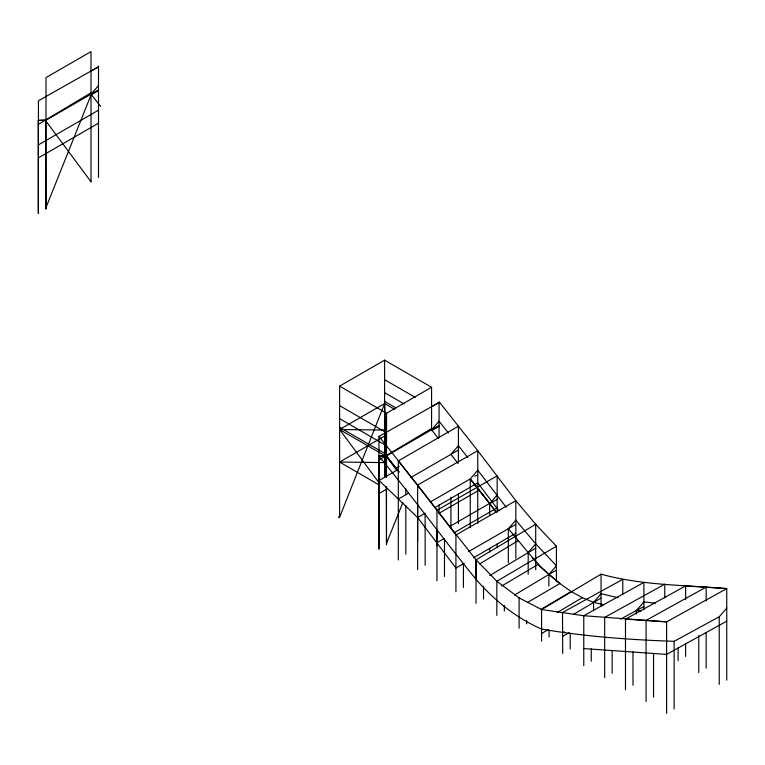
<?xml version="1.0" encoding="UTF-8"?>
<svg xmlns="http://www.w3.org/2000/svg" width="765" height="765" viewBox="0 0 765 765"><rect width="100%" height="100%" fill="white"/><g stroke="black" fill="none" stroke-linecap="round" stroke-linejoin="round"><path stroke-width="1.15" d="M417.633 569.667L417.642 504.546M436.958 580.826L436.968 529.638M455.921 591.766L455.93 535.003L417.642 485.029L378.991 436.413L439.072 402.457L431.565 406.779M470.245 527.611L470.255 478.928L477.752 470.198L506.153 507.176M476.04 603.375L476.04 559.827L398.316 460.893L458.426 426.191L458.426 461.974M489.648 551.9L489.648 548.362M489.657 515.409L489.657 503.38L473.459 483.011M508.323 562.677L508.333 528.73L515.84 520.19L535.701 543.8L556.413 565.746L548.897 574.458L514.472 595.084M528.185 574.142L528.194 552.502L508.333 528.73L468.534 551.622M548.897 586.105L548.897 574.458L538.139 564.36L528.194 552.502L535.701 543.8M402.887 502.49L386.468 543.437M98.503 85.546L91.025 94.181L45.919 120.229L38.25 120.449L38.25 213.11M439.072 425.445L386.488 455.873L378.818 456.103C412.392 496.265 442.887 538.847 476.04 579.344C494.19 600.276 516.079 617.919 541.572 629.069C585.388 636.604 629.767 639.779 674.128 641.328L719.234 616.772L726.75 608.127M497.164 495.089L489.657 503.638L497.164 499.315M620.606 619.162L636.317 610.547L643.901 601.931L655.49 603.202M479.559 563.977L518.268 540.616L518.546 541.601M573.339 614.534L600.869 598.115M489.638 575.596L535.701 548.17M476.04 579.344L476.04 559.827L535.701 524.283L556.413 546.22L556.413 581.792M501.744 586.019L538.139 564.36M540.769 609.59L571.111 591.536L582.375 597.656L593.544 602.351L603.834 604.79M726.75 680.133L726.75 588.601C684.771 585.043 641.94 585.483 601.06 574.161L541.572 609.542L519.1 597.867L496.829 581.247L476.04 559.827M556.413 546.22L496.829 581.247L496.829 615.376M557.083 612.564L582.375 597.656M98.503 89.801L91.025 94.181L100.693 106.459M527.611 602.399L559.913 583.552L571.111 591.536M464.192 563.222L455.93 568.032L417.642 517.561L379.067 480.477L396.691 470.303L386.564 456.629L339.603 429.509L384.604 403.528L394.817 409.428M473.487 557.819L515.84 533.205M449.61 526.559L489.657 503.38L496.007 511.995L484.847 497.307M436.786 542.796L443.901 538.675M454.075 532.775L496.791 508.036M91.006 71.135L98.503 66.804L38.432 100.77L38.432 213.55M45.91 121.033L91.006 181.754M98.503 90.662L91.016 94.984L45.91 207.793M38.499 144.824L98.503 110.189M38.499 157.839L98.503 123.194M399.148 472.187L386.564 456.629L384.604 403.528L339.603 517.341L339.603 386.134L384.604 360.152L431.565 387.262L431.565 430.638L439.072 426.315M386.488 477.217L386.564 413.243L431.565 387.262M379.344 485.077L339.603 462.05L384.604 436.069L386.65 437.245M396.146 468.151L399.225 466.373M379.067 493.492L386.564 489.16M410.939 477.465L458.426 450.05M398.355 499.019L408.539 493.148M430.265 502.012L470.255 478.928L484.8 497.25M417.642 517.561L425.139 513.229L425.149 565.325M435.39 507.31L477.752 482.858L498.904 510.829M439.148 513.219L479.129 490.135M508.333 528.73L515.84 524.398M556.413 570.116L548.897 574.458L559.913 583.552L541.075 567.487L532.574 557.723M541.572 633.506L548.151 629.71M455.93 535.003L515.84 500.673L535.701 524.283L535.701 569.829M436.968 510.255L497.164 475.887L497.164 512.263M38.25 124.418L91.006 92.795L91.006 51.609L46.005 77.6L45.919 209.151L45.757 120.153L38.432 120.287M378.818 460.071L431.565 428.476M604.627 617.441L664.766 584.154L664.766 597.876M625.483 689.638L625.483 619.143L685.612 585.894L726.75 588.601L666.611 621.859L583.772 615.729L541.572 609.542L541.572 641.213M726.75 621.142L666.611 654.391L583.772 648.577M562.514 636.432L569.227 632.741M636.317 614.094L636.317 610.547L643.901 606.511M474.73 476.251L477.752 474.836M378.991 455.94L386.325 455.806L386.325 477.15M385.589 430.073L339.603 429.509L379.717 483.681M339.603 462.05L385.589 462.615M562.514 632.033L564.704 632.081M625.483 619.143L666.611 621.859L666.611 713.391M636.317 610.547L640.965 611.063M618.216 597.771L601.06 593.688L593.544 602.351L593.544 610.709M384.604 379.67L415.232 397.351M384.604 392.684L404.006 403.882M384.604 401.357L395.84 407.841M339.603 386.134L386.564 413.243M339.603 405.651L386.564 432.77M339.603 418.665L386.564 445.775M339.603 427.348L386.564 454.458M562.696 653.396L562.514 612.516L622.787 579.335L622.787 594.262M448.386 433L439.072 421.199L431.594 429.834L438.498 438.603M467.731 457.499L458.426 445.718L450.92 454.381L458.149 463.561M470.255 478.928L488.395 501.983M386.488 455.873L398.909 471.661M591.249 661.199L591.288 648.777M384.604 436.069L386.096 476.461M632.971 651.885L632.999 685.297M519.1 628.237L519.1 597.867M483.547 586.229L483.547 599.043M463.427 563.948L463.437 587.434M91.006 92.823L91.025 181.764M719.234 616.772L719.234 684.446M706.152 600.936L706.152 587.128L646.062 620.396L646.062 701.524M706.152 632.779L706.152 668.247M698.761 635.648L698.761 672.626M685.612 585.894L685.612 599.674M685.612 643.336L685.612 656.389M678.096 647.869L678.096 660.702M674.128 641.328L674.137 709.04M653.549 653.444L653.549 697.202M643.901 609.657L643.901 582.414L583.772 615.729L583.772 665.617M612.153 650.604L612.153 673.296M604.666 617.451L604.666 677.627M601.06 574.161L601.06 606.415M570.193 633.334L570.193 649.064M549.088 630.264L549.088 636.872M526.607 620.367L526.607 623.896M515.84 558.364L515.84 500.673L477.752 450.681L439.072 401.673L439.072 437.79M504.345 605.545L504.345 611.044M497.164 544.049L497.164 547.587M477.752 523.279L477.752 450.681L417.642 485.029L417.642 541.419M458.426 494.075L458.426 523.796M450.92 497.202L450.92 528.127M444.475 538.962L444.475 576.485M439.072 504.823L439.072 513.076M436.968 510.112L436.968 545.904M405.813 488.749L405.813 494.697M405.813 505.407L405.813 554.176M398.316 460.893L398.316 560.018M386.488 486.703L386.488 544.804L386.325 486.636M384.604 360.152L384.604 477.322M378.991 436.413L378.991 549.203M378.818 456.103L378.818 548.763M338.771 516.758L338.771 517.838M98.503 66.029L98.503 177.423"/></g></svg>
